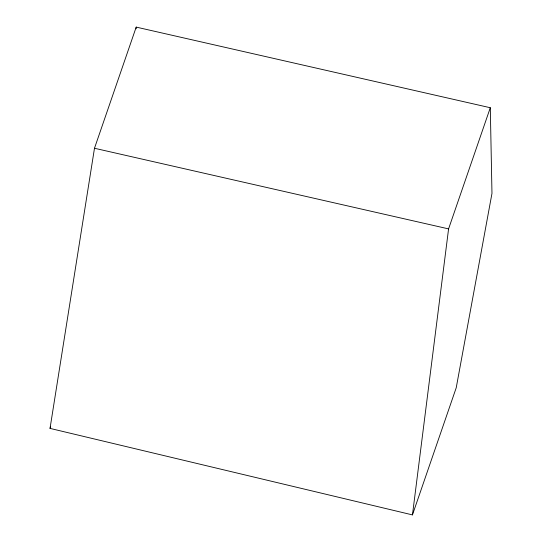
<?xml version="1.0" encoding="UTF-8"?>
<svg xmlns="http://www.w3.org/2000/svg" width="542" height="542" viewBox="0 0 542 542"><rect width="100%" height="100%" fill="white"/><g stroke="black" fill="none" stroke-linecap="round" stroke-linejoin="round"><path stroke-width="0.81" d="M136.15 28.787L136.205 27.1L490.3 107.736L491.973 193.406L456.228 387.76L412.455 514.9L50.027 428.397L94.484 148.257L136.205 27.1M412.455 514.9L448.58 228.893L490.3 107.736M50.027 428.397L50.575 426.798M94.484 148.257L448.58 228.893"/></g></svg>
